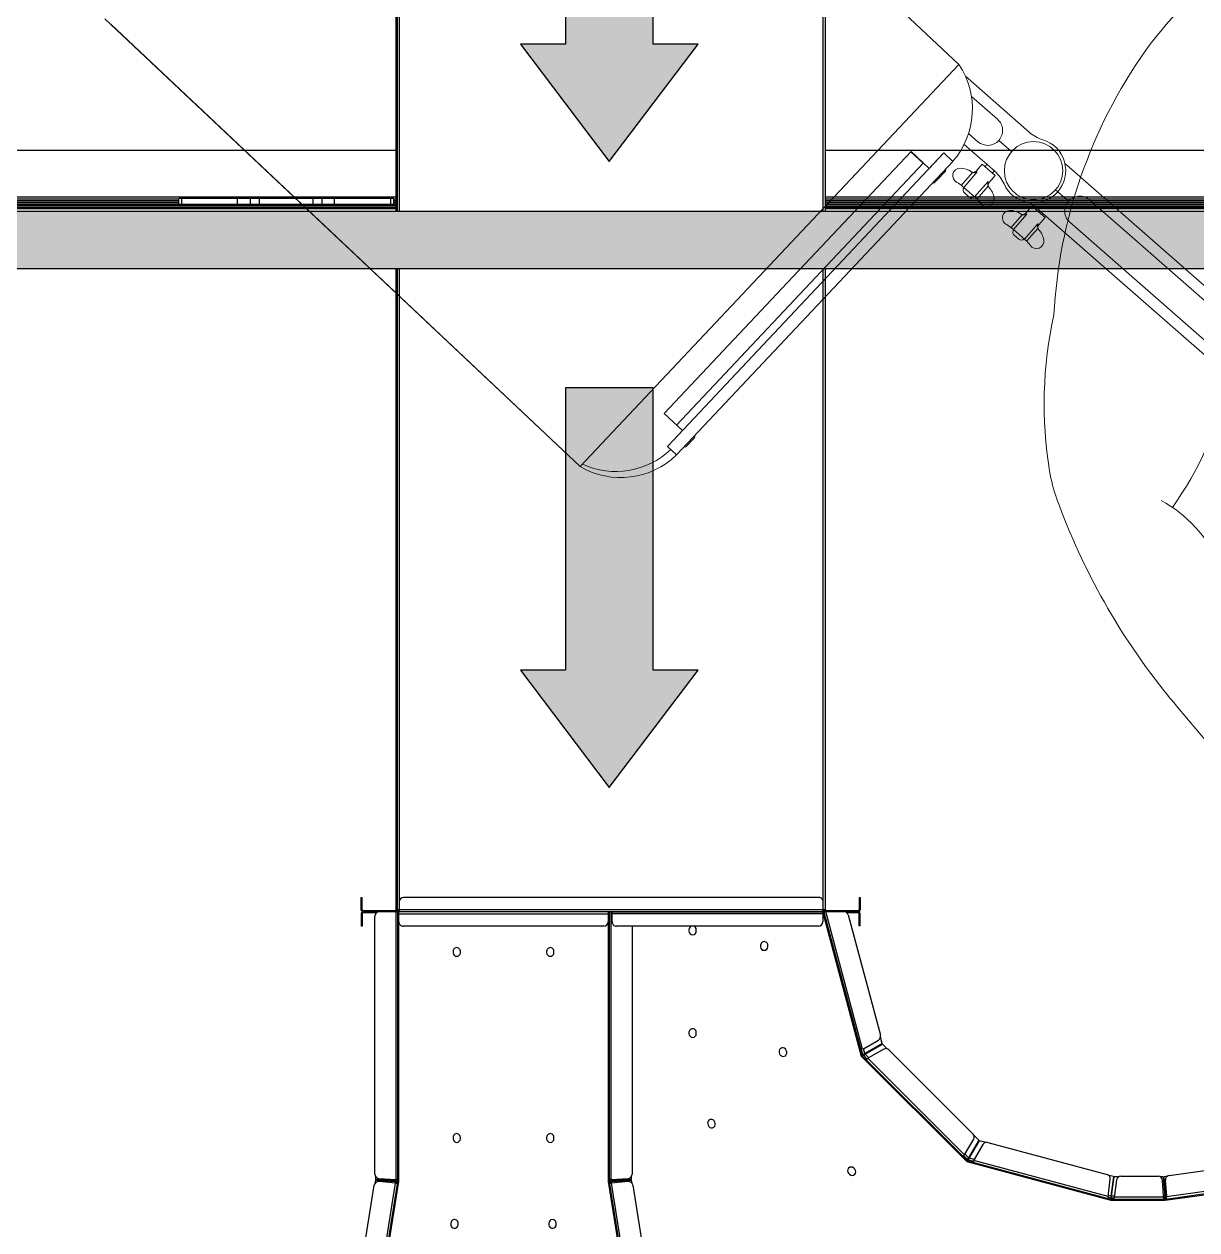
# Model space of a CAD drawing. Header units: millimetres. Extents: x 2822564 to 2991989, y -324396 to -253399.
# Drawn here: x 2933729 to 2934548, y -310442 to -309600 of the extents above; entities that cross this region are included whole.
import ezdxf

# ---------------------------------------------------------------- set-up
doc = ezdxf.new("R2010")
doc.units = ezdxf.units.MM
doc.linetypes.add('12017_XPLAN_GROUND$0$HIDDEN', pattern=[0.375, 0.25, -0.125])
for name, color, linetype, lineweight in [("'new furniture'", 252, 'Continuous', 9), ('ARCHMED-Fur-S', 8, 'Continuous', 9), ('coton tak bazo', 191, 'Continuous', 5), ('KATCHIN', 253, '12017_XPLAN_GROUND$0$HIDDEN', 5)]:
    doc.layers.add(name, color=color, linetype=linetype, lineweight=lineweight)
doc.layers.add('LAF Detail', color=7, linetype='Continuous')

# ---------------------------------------------------------------- blocks, each defined once
blk = doc.blocks.new('fff')
at = {"layer": 'coton tak bazo', "ltscale": 0.303333}
for p, q in [((-1.69065, 0.29895), (-1.3091, -0.06044)), ((-2.00289, -0.02318), (-1.62134, -0.38257)), ((-1.9982, -0.02758), (-1.61665, -0.38696))]:
    blk.add_line(p, q, dxfattribs=at)
at = {"layer": 'coton tak bazo', "ltscale": 0.092167}
blk.add_line((-1.30909, -0.06044), (-1.42502, 0.04876), dxfattribs=at)
at = {"layer": 'coton tak bazo', "ltscale": 0.303334}
blk.add_line((-1.61665, -0.38697), (-1.9982, -0.02758), dxfattribs=at)
at = {"layer": 'coton tak bazo', "ltscale": 0.259583}
blk.add_line((-1.61665, -0.38696), (-1.3091, -0.06044), dxfattribs=at)
blk.add_line((-1.61665, -0.38696), (-1.3091, -0.06044), dxfattribs=at)
at = {"layer": 'coton tak bazo', "ltscale": 0.039792}
blk.add_line((-1.25211, -0.11528), (-1.30382, -0.06995), dxfattribs=at)
at = {"layer": 'coton tak bazo', "ltscale": 0.016327}
blk.add_line((-1.29892, -0.08631), (-1.2777, -0.10491), dxfattribs=at)
at = {"layer": 'coton tak bazo', "ltscale": 0.00582}
blk.add_line((-1.29365, -0.1231), (-1.30121, -0.11647), dxfattribs=at)
at = {"layer": 'coton tak bazo', "ltscale": 0.019085}
blk.add_line((-1.28002, -0.14711), (-1.30482, -0.12537), dxfattribs=at)
at = {"layer": 'coton tak bazo', "ltscale": 0.007934}
for p, q in [((-1.26627, -0.13101), (-1.27658, -0.12198)), ((-1.27658, -0.12198), (-1.26627, -0.13101))]:
    blk.add_line(p, q, dxfattribs=at)
at = {"layer": 'coton tak bazo', "ltscale": 0.189583}
for p, q in [((-1.32121, -0.13211), (-1.54583, -0.37058)), ((-1.31388, -0.13903), (-1.53849, -0.3775))]:
    blk.add_line(p, q, dxfattribs=at)
at = {"layer": 'coton tak bazo', "ltscale": 0.084583}
for p in [(-1.34798, -0.13113), (-1.54841, -0.34392)]:
    blk.add_line(p, (-1.4482, -0.23753), dxfattribs=at)
at = {"layer": 'coton tak bazo', "ltscale": 0.00795}
blk.add_line((-1.33803, -0.1406), (-1.34803, -0.13119), dxfattribs=at)
at = {"layer": 'coton tak bazo', "ltscale": 0.011667}
for p, q in [((-1.33331, -0.14495), (-1.34798, -0.13113)), ((-1.33331, -0.14496), (-1.34798, -0.13113)), ((-1.53373, -0.35774), (-1.54841, -0.34391)), ((-1.53374, -0.35774), (-1.54841, -0.34392))]:
    blk.add_line(p, q, dxfattribs=at)
at = {"layer": 'coton tak bazo', "ltscale": 0.010208}
blk.add_line((-1.32121, -0.13211), (-1.33331, -0.14495), dxfattribs=at)
at = {"layer": 'coton tak bazo', "ltscale": 0.005834}
for p, q in [((-1.31388, -0.13903), (-1.32121, -0.13211)), ((-1.32121, -0.13211), (-1.31388, -0.13903))]:
    blk.add_line(p, q, dxfattribs=at)
at = {"layer": 'coton tak bazo', "ltscale": 0.169166}
blk.add_line((-1.53841, -0.35334), (-1.33798, -0.14055), dxfattribs=at)
at = {"layer": 'coton tak bazo', "ltscale": 4.27404e-05}
blk.add_line((-1.33798, -0.14055), (-1.33803, -0.1406), dxfattribs=at)
at = {"layer": 'coton tak bazo', "ltscale": 0.004429}
blk.add_line((-1.2901, -0.14122), (-1.29514, -0.14697), dxfattribs=at)
at = {"layer": 'coton tak bazo', "ltscale": 0.008167}
for p, q in [((-1.27949, -0.15052), (-1.2901, -0.14122)), ((-1.24974, -0.17548), (-1.23912, -0.18477))]:
    blk.add_line(p, q, dxfattribs=at)
at = {"layer": 'coton tak bazo', "ltscale": 0.001281}
for p, q in [((-1.28637, -0.14155), (-1.28783, -0.14321)), ((-1.2803, -0.14686), (-1.28176, -0.14853))]:
    blk.add_line(p, q, dxfattribs=at)
at = {"layer": 'coton tak bazo', "ltscale": 0.148429}
blk.add_line((-1.22176, -0.14187), (-1.02879, -0.31083), dxfattribs=at)
at = {"layer": 'coton tak bazo', "ltscale": 0.001534}
blk.add_line((-1.32698, -0.15441), (-1.3288, -0.15634), dxfattribs=at)
at = {"layer": 'coton tak bazo', "ltscale": 0.005833}
for p, q in [((-1.32005, -0.14705), (-1.32696, -0.15439)), ((-1.53849, -0.3775), (-1.54583, -0.37058)), ((-1.54583, -0.37058), (-1.53849, -0.3775)), ((-1.52394, -0.36351), (-1.53085, -0.37085))]:
    blk.add_line(p, q, dxfattribs=at)
at = {"layer": 'coton tak bazo', "ltscale": 0.008026}
for p, q in [((-1.30712, -0.15852), (-1.29798, -0.14809)), ((-1.29441, -0.16966), (-1.28526, -0.15923)), ((-1.26675, -0.19279), (-1.25762, -0.18235)), ((-1.25403, -0.20393), (-1.24489, -0.19349))]:
    blk.add_line(p, q, dxfattribs=at)
at = {"layer": 'coton tak bazo', "ltscale": 0.009625}
for p, q in [((-1.30519, -0.16016), (-1.29423, -0.14765)), ((-1.29629, -0.16796), (-1.28533, -0.15546)), ((-1.26482, -0.19443), (-1.25386, -0.18192)), ((-1.25591, -0.20223), (-1.24496, -0.18971))]:
    blk.add_line(p, q, dxfattribs=at)
at = {"layer": 'coton tak bazo'}
for p, q in [((-1.29798, -0.14809), (-1.29752, -0.1482)), ((-1.29752, -0.1482), (-1.29707, -0.14825)), ((-1.29707, -0.14825), (-1.29664, -0.14825)), ((-1.29664, -0.14825), (-1.29622, -0.14822)), ((-1.29622, -0.14822), (-1.29567, -0.14813)), ((-1.29567, -0.14813), (-1.29515, -0.148)), ((-1.29515, -0.148), (-1.29423, -0.14765)), ((-1.28561, -0.15695), (-1.28555, -0.15642)), ((-1.28555, -0.15642), (-1.28533, -0.15546)), ((-1.28563, -0.15751), (-1.28561, -0.15695)), ((-1.28561, -0.15792), (-1.28563, -0.15751)), ((-1.28554, -0.15835), (-1.28561, -0.15792)), ((-1.28543, -0.15879), (-1.28554, -0.15835)), ((-1.28526, -0.15923), (-1.28543, -0.15879)), ((-1.25762, -0.18235), (-1.25716, -0.18246)), ((-1.25716, -0.18246), (-1.2567, -0.18251)), ((-1.2567, -0.18251), (-1.25627, -0.18252)), ((-1.25627, -0.18252), (-1.25586, -0.18249)), ((-1.25586, -0.18249), (-1.25531, -0.1824)), ((-1.25531, -0.1824), (-1.25479, -0.18226)), ((-1.25479, -0.18226), (-1.25386, -0.18192)), ((-1.24526, -0.19177), (-1.24524, -0.19121)), ((-1.24523, -0.19218), (-1.24526, -0.19177)), ((-1.24524, -0.19121), (-1.24518, -0.19067)), ((-1.24517, -0.1926), (-1.24523, -0.19218)), ((-1.24518, -0.19067), (-1.24496, -0.18971)), ((-1.24506, -0.19305), (-1.24517, -0.1926)), ((-1.24489, -0.19349), (-1.24506, -0.19305))]:
    blk.add_line(p, q, dxfattribs=at)
at = {"layer": 'coton tak bazo', "ltscale": 0.004428}
for p, q in [((-1.27949, -0.15052), (-1.28453, -0.15628)), ((-1.24974, -0.17548), (-1.25478, -0.18124)), ((-1.23912, -0.18477), (-1.24416, -0.19053))]:
    blk.add_line(p, q, dxfattribs=at)
at = {"layer": 'coton tak bazo', "ltscale": 0.000657837}
blk.add_line((-1.30519, -0.16016), (-1.30605, -0.15941), dxfattribs=at)
at = {"layer": 'coton tak bazo', "ltscale": 0.00685}
for p, q in [((-1.29629, -0.16796), (-1.30519, -0.16016)), ((-1.26482, -0.19443), (-1.25591, -0.20223))]:
    blk.add_line(p, q, dxfattribs=at)
at = {"layer": 'coton tak bazo', "ltscale": 0.002917}
blk.add_line((-1.30463, -0.16468), (-1.30084, -0.168), dxfattribs=at)
at = {"layer": 'coton tak bazo', "ltscale": 0.0014}
blk.add_line((-1.23065, -0.16224), (-1.22883, -0.16384), dxfattribs=at)
blk.add_line((-1.23065, -0.16224), (-1.22883, -0.16384), dxfattribs=at)
at = {"layer": 'coton tak bazo', "ltscale": 0.006708}
for p, q in [((-1.22882, -0.16383), (-1.2201, -0.17146)), ((-1.2201, -0.17146), (-1.22882, -0.16383))]:
    blk.add_line(p, q, dxfattribs=at)
at = {"layer": 'coton tak bazo', "ltscale": 0.000658593}
blk.add_line((-1.29544, -0.16871), (-1.29629, -0.16796), dxfattribs=at)
at = {"layer": 'coton tak bazo', "ltscale": 0.14843}
blk.add_line((-1.05668, -0.34269), (-1.24965, -0.17372), dxfattribs=at)
at = {"layer": 'coton tak bazo', "ltscale": 0.114333}
for p, q in [((-1.05439, -0.30048), (-1.20303, -0.17033)), ((-1.21896, -0.18853), (-1.07032, -0.31868))]:
    blk.add_line(p, q, dxfattribs=at)
at = {"layer": 'coton tak bazo', "ltscale": 0.00079851}
for p, q in [((-1.24655, -0.17643), (-1.24746, -0.17747)), ((-1.24049, -0.18174), (-1.2414, -0.18278))]:
    blk.add_line(p, q, dxfattribs=at)
at = {"layer": 'coton tak bazo', "ltscale": 0.000658289}
blk.add_line((-1.26568, -0.19368), (-1.26482, -0.19443), dxfattribs=at)
at = {"layer": 'coton tak bazo', "ltscale": 0.002916}
blk.add_line((-1.26046, -0.20226), (-1.26425, -0.19894), dxfattribs=at)
at = {"layer": 'coton tak bazo', "ltscale": 0.000658264}
blk.add_line((-1.25591, -0.20223), (-1.25506, -0.20298), dxfattribs=at)
at = {"layer": 'coton tak bazo', "ltscale": 0.010209}
blk.add_line((-1.54583, -0.37058), (-1.53374, -0.35774), dxfattribs=at)
at = {"layer": 'coton tak bazo', "ltscale": 4.17548e-05}
blk.add_line((-1.62138, -0.38261), (-1.62133, -0.38256), dxfattribs=at)
at = {"layer": 'coton tak bazo', "ltscale": 7.25796e-06}
blk.add_line((-1.62134, -0.38257), (-1.62133, -0.38256), dxfattribs=at)
at = {"layer": 'coton tak bazo'}
blk.add_circle((-1.24846, -0.14663), 0.02369, dxfattribs=at)
for centre, radius, start, end in [((-1.36303, -0.0966), 0.06493, 319.20334, 33.83462), ((-1.28568, -0.114), 0.0121, 318.76024, 48.76127), ((-1.23218, -0.09254), 0.03024, 228.76079, 253.15647), ((-1.28568, -0.114), 0.0121, 228.76076, 318.76075), ((-1.24854, -0.14656), 0.02621, 318.76213, 73.15514), ((-1.32079, -0.14636), 0.00101, 316.71341, 46.71341), ((-1.30802, -0.15069), 0.00607, 89.96921, 242.99265), ((-1.30803, -0.1599), 0.01528, 53.61529, 89.96921), ((-1.1984, -0.11522), 0.03544, 226.0764, 228.75645), ((-1.32953, -0.15565), 0.00101, 226.71341, 316.71341), ((-1.3277, -0.1537), 0.00101, 226.71341, 316.71341), ((-1.32356, -0.17938), 0.02656, 48.76075, 61.2494), ((-1.29742, -0.14498), 0.00302, 234.57696, 318.76075), ((-1.29704, -0.14498), 0.00325, 233.64274, 253.1356), ((-1.30005, -0.15454), 0.00902, 49.79497, 57.05372), ((-1.2914, -0.16213), 0.00902, 40.46985, 47.72359), ((-1.28226, -0.15827), 0.00302, 138.76062, 222.94467), ((-1.29996, -0.16985), 0.03024, 24.365, 48.76075), ((-1.30264, -0.1624), 0.00302, 138.76076, 228.76076), ((-1.28231, -0.1579), 0.00325, 204.38457, 223.88034), ((-1.29566, -0.17074), 0.01528, 7.5523, 43.90616), ((-1.24854, -0.14656), 0.02621, 204.365, 318.76075), ((-1.29885, -0.16572), 0.00302, 228.76076, 318.76075), ((-1.31294, -0.18869), 0.02656, 36.27211, 48.76075), ((-1.28653, -0.16953), 0.00607, 214.52885, 7.5523), ((-1.27295, -0.20036), 0.03539, 48.82058, 51.50339), ((-1.211, -0.17943), 0.0121, 138.79385, 228.79593), ((-1.211, -0.17943), 0.0121, 48.79333, 138.79644), ((-1.26766, -0.18496), 0.00607, 90.00334, 243.02679), ((-1.26766, -0.19417), 0.01528, 53.64948, 90.00334), ((-1.25705, -0.17924), 0.00302, 234.61098, 318.79502), ((-1.25668, -0.17924), 0.00325, 233.6753, 253.17107), ((-1.25968, -0.18881), 0.00902, 49.83206, 57.0858), ((-1.28317, -0.21366), 0.02656, 48.79489, 61.28353), ((-1.26226, -0.19667), 0.00302, 138.79488, 228.79489), ((-1.25102, -0.19639), 0.00902, 40.50192, 47.76067), ((-1.24189, -0.19252), 0.00302, 138.79488, 222.97869), ((-1.24194, -0.19215), 0.00325, 204.42005, 223.91291), ((-1.25528, -0.205), 0.01528, 7.58643, 43.94036), ((-1.25847, -0.19999), 0.00302, 228.79489, 318.79489), ((-1.27255, -0.22296), 0.02656, 36.30625, 48.79489), ((-1.24615, -0.20379), 0.00607, 214.56299, 7.58643), ((-1.52467, -0.36282), 0.00101, 322.81512, 46.71341), ((-1.52467, -0.36282), 0.00101, 316.71341, 46.71341), ((-1.53158, -0.37016), 0.00101, 226.71341, 316.71341), ((-1.58378, -0.33096), 0.06493, 239.59201, 314.22328), ((-1.5879, -0.32602), 0.06493, 245.44888, 313.54548), ((-1.58851, -0.32661), 0.06493, 239.59167, 239.87893)]:
    blk.add_arc(centre, radius, start, end, dxfattribs=at)
blk = doc.blocks.new('N_1210DE-00037-200612191001')
at = {"layer": 'ARCHMED-Fur-S'}
for centre, radius, start, end in [((552.983, -349.481), 702.958, 144.71444, 145.421556), ((10.05, 25.536), 43.103, 146.26804, 165.45579), ((-29.752, 44.023), 8.376, 303.88537, 341.49979), ((-39.406, 24.402), 19.945, 352.27503, 41.28894), ((-21.993, 33.849), 10, 165.45579, 176.09594), ((-5.76, 32.741), 26.271, 176.09594, 197.83908), ((0.958, 29.385), 32.07, 188.41204, 220.503), ((-5.987, 23.849), 23.196, 221.2473, 263.4196)]:
    blk.add_arc(centre, radius, start, end, dxfattribs=at)
blk = doc.blocks.new('Surgery Zone')
at = {"layer": 'KATCHIN', "color": 85, "ltscale": 1.1, "true_color": 0x58ba48}
blk.add_circle((1610637.8, -562746.67, 0), 2200, dxfattribs=at)
at = {"layer": "'new furniture'", "extrusion": (1.57871e-14, -3.63266e-19, -1), "xscale": 10.99999999998999, "yscale": 10.99999999998999, "zscale": -10.99999999984072, "rotation": 354.6292389127441}
blk.add_blockref('N_1210DE-00037-200612191001', (-1610777.09, -564262.15, 0), dxfattribs=at)
at = {"layer": 'coton tak bazo', "xscale": 860.0000000000005, "yscale": 860.0000000000005, "zscale": 860.0000000000005, "rotation": 180}
blk.add_blockref('fff', (1610029.19, -564186.88, 0), dxfattribs=at)
blk = doc.blocks.new('LAF')
at = {"ltscale": 10}
h = blk.add_hatch(color=150, dxfattribs=at)
h.dxf.hatch_style = 1
h.paths.add_polyline_path([(-273.79, 804.93), (-273.79, 866.18), (-470.79, 866.18), (-470.79, 897.68), (-552.75, 835.56), (-470.79, 773.44), (-470.79, 804.93)])
h.paths.add_polyline_path([(76.21, 804.93), (76.21, 866.18), (-120.79, 866.18), (-120.79, 897.68), (-202.75, 835.56), (-120.79, 773.44), (-120.79, 804.93)])
h.paths.add_polyline_path([(563, -606.23), (501.75, -606.23), (501.75, -803.23), (470.25, -803.23), (532.38, -885.19), (594.5, -803.23), (563, -803.23)])
h.paths.add_polyline_path([(563, -256.23), (501.75, -256.23), (501.75, -453.23), (470.25, -453.23), (532.38, -535.19), (594.5, -453.23), (563, -453.23)])
h.paths.add_polyline_path([(1174.11, 730.81), (1174.11, 792.06), (977.11, 792.06), (977.11, 823.56), (895.15, 761.44), (977.11, 699.31), (977.11, 730.81)])
h.paths.add_polyline_path([(1611.22, 730.81), (1611.22, 792.06), (1414.22, 792.06), (1414.22, 823.56), (1332.26, 761.44), (1414.22, 699.31), (1414.22, 730.81)])
at = {"layer": 'LAF Detail'}
h = blk.add_hatch(color=1, dxfattribs=at)
h.dxf.hatch_style = 1
h.paths.add_polyline_path([(1750, 1297.5), (-1750, 1297.5), (-1750, 1257.5), (1750, 1257.5)])
h.paths.add_polyline_path([(-1257.5, 1750), (-1297.5, 1750), (-1297.5, 1297.5), (-1257.5, 1297.5)])
h.paths.add_polyline_path([(1297.5, 1750), (1257.5, 1750), (1257.5, 1297.5), (1297.5, 1297.5)])
h.paths.add_polyline_path([(1297.5, -1297.5), (1257.5, -1297.5), (1257.5, -1750), (1297.5, -1750)])
h.paths.add_polyline_path([(1750, -1257.5), (-1750, -1257.5), (-1750, -1297.5), (1750, -1297.5)])
h.paths.add_polyline_path([(-1257.5, -1297.5), (-1297.5, -1297.5), (-1297.5, -1750), (-1257.5, -1750)])
h.paths.add_polyline_path([(2764.71, 1882.33), (2614.71, 1882.33), (2614.71, 1842.33), (2068.71, 1842.33), (2068.71, 1882.33), (1918.71, 1882.33), (1918.71, 567.33), (2068.71, 567.33), (2068.71, 604.83), (2182.96, 604.83), (2182.96, 609.83), (2062.96, 609.83), (2062.96, 637.33), (2182.96, 637.33), (2182.96, 607.33), (2614.71, 607.33), (2614.71, 567.33), (2764.71, 567.33)])
h.paths.add_polyline_path([(1958.71, 1802.33), (2724.71, 1802.33), (2724.71, 913.33), (2182.96, 913.33), (2182.96, 883.33), (2062.96, 883.33), (2062.96, 913.33), (1958.71, 913.33)], flags=16)
h.paths.add_polyline_path([(1958.91, 1526.82, 1), (1964.01, 1526.82, 1)], flags=0)
h.paths.add_polyline_path([(1958.91, 1314.57, 1), (1964.01, 1314.57, 1)], flags=0)
h.paths.add_polyline_path([(2150.96, 1529.42), (2151.96, 1529.42, -1), (2151.96, 1524.22), (2150.96, 1524.22, -1)], flags=0)
h.paths.add_polyline_path([(2148.91, 1526.82, -1), (2154.01, 1526.82, -1)], flags=0)
h.paths.add_polyline_path([(2150.96, 1317.17), (2151.96, 1317.17, -1), (2151.96, 1311.97), (2150.96, 1311.97, -1)], flags=0)
h.paths.add_polyline_path([(2154.01, 1314.57, -1), (2148.91, 1314.57, -1)], flags=0)
h.paths.add_polyline_path([(1999.98, 1717.61), (2001.48, 1718.93, -1), (2004.92, 1715.03), (2003.42, 1713.71, -1)], flags=0)
h.paths.add_polyline_path([(2257.9, 1477.7), (2257.9, 1478.7, -1), (2263.1, 1478.7), (2263.1, 1477.7, -1)], flags=0)
h.paths.add_polyline_path([(2257.9, 1363.7, -1), (2263.1, 1363.7), (2263.1, 1362.7, -1), (2257.9, 1362.7)], flags=0)
h.paths.add_polyline_path([(2562.37, 1106.33), (2724.71, 1249.45), (2724.71, 1249.67), (2562.11, 1106.33)], flags=0)
h.paths.add_polyline_path([(2556.83, 1105.18), (2557.03, 1105.18), (2557.18, 1105.31, 0.093249)], flags=0)
h.paths.add_polyline_path([(2308.71, 1100.33), (2551.52, 1100.33), (2555.34, 1103.7), (2555.34, 1104.33, -0.414214), (2557.34, 1106.33), (2557.34, 1105.18, 0.12943), (2555.34, 1104.33), (2555.34, 1100.36), (2552.46, 1097.83), (2544.7, 1097.83), (2544.7, 1096.58), (2326.67, 1096.58), (2307.71, 1096.58, 0.414214), (2306.46, 1095.33), (2306.46, 1036.7, 0.080761), (2306.53, 1036.3), (2306.52, 1036.3), (2330.51, 914.08), (2357.47, 914.08), (2544.09, 914.08), (2544.09, 913.83), (2544.09, 913.33), (2543.74, 913.33), (2419.62, 913.83), (2365.97, 913.83), (2357.56, 914.08), (2357.56, 913.33), (2357.47, 913.33), (2357.47, 914.08), (2327.52, 914.08), (2303.53, 1036.3), (1958.71, 1036.3), (1958.71, 1036.89), (2302.96, 1036.89), (2302.96, 1096.58), (2326.46, 1096.58), (2326.46, 1097.83), (2308.71, 1097.83)], flags=0)
h.paths.add_polyline_path([(2305.21, 1036.7, 0.09518), (2305.39, 1035.77, 0.113938), (2303.61, 1035.86), (2305.21, 1036.1)], flags=0)
h.paths.add_polyline_path([(2257.9, 1592.7), (2257.9, 1593.7, -1), (2263.1, 1593.7), (2263.1, 1592.7, -1)], flags=0)
h.paths.add_polyline_path([(2058.09, 1768.83), (2059.59, 1770.16, -1), (2063.03, 1766.26), (2061.53, 1764.93, -1)], flags=0)
h.paths.add_polyline_path([(2263.1, 1248.7), (2263.1, 1247.7, -1), (2257.9, 1247.7), (2257.9, 1248.7, -1)], flags=0)
h.paths.add_polyline_path([(2444.03, 1411.71, 0.956183), (2444.03, 1429.69, -0.066402)], flags=0)
h.paths.add_polyline_path([(2426.83, 1429.7), (2427.63, 1429.7, 0.022091), (2426.83, 1429.66, 11.266721), (2426.83, 1411.7), (2427.63, 1411.7, -0.022091), (2426.83, 1411.73, -11.266721)], flags=0)
h.paths.add_polyline_path([(2426.63, 1420.7, -1), (2326.63, 1420.7, -1)], flags=0)
h.paths.add_polyline_path([(2339.47, 1461.36, -1), (2332.47, 1461.36, -1)], flags=0)
h.paths.add_polyline_path([(2338.47, 1461.36, -1), (2333.47, 1461.36, -1)], flags=0)
h.paths.add_polyline_path([(2339.47, 1380.04, -1), (2332.47, 1380.04, -1)], flags=0)
h.paths.add_polyline_path([(2338.47, 1380.04, -1), (2333.47, 1380.04, -1)], flags=0)
h.paths.add_polyline_path([(2340.96, 1529.42), (2341.96, 1529.42, -1), (2341.96, 1524.22), (2340.96, 1524.22, -1)], flags=0)
h.paths.add_polyline_path([(2344.01, 1526.82, -1), (2338.91, 1526.82, -1)], flags=0)
h.paths.add_polyline_path([(2257.9, 1692.7), (2257.9, 1693.7, -1), (2263.1, 1693.7), (2263.1, 1692.7, -1)], flags=0)
h.paths.add_polyline_path([(2340.96, 1317.17), (2341.96, 1317.17, -1), (2341.96, 1311.97), (2340.96, 1311.97, -1)], flags=0)
h.paths.add_polyline_path([(2344.01, 1314.57, -1), (2338.91, 1314.57, -1)], flags=0)
h.paths.add_polyline_path([(1948.71, 1862.33, -1), (1962.71, 1862.33, -1)], flags=16)
h.paths.add_polyline_path([(2263.1, 1133.7), (2263.1, 1132.7, -1), (2257.9, 1132.7), (2257.9, 1133.7, -1)], flags=0)
h.paths.add_polyline_path([(2420.79, 1461.36, -1), (2413.79, 1461.36, -1)], flags=0)
h.paths.add_polyline_path([(2419.79, 1461.36, -1), (2414.79, 1461.36, -1)], flags=0)
h.paths.add_polyline_path([(2420.79, 1380.04, -1), (2413.79, 1380.04, -1)], flags=0)
h.paths.add_polyline_path([(2419.79, 1380.04, -1), (2414.79, 1380.04, -1)], flags=0)
h.paths.add_polyline_path([(2257.9, 1792.7), (2257.9, 1793.7, -1), (2263.1, 1793.7), (2263.1, 1792.7, -1)], flags=0)
h.paths.add_polyline_path([(2551.52, 1100.33, 0.016832), (2552.03, 1099.11), (2552.06, 1099.08), (2551.94, 1099.08), (2551.94, 1099.03), (2551.95, 1099.04, -0.00829)], flags=0)
h.paths.add_polyline_path([(2327.37, 1109.93), (2329.37, 1109.93, -1), (2329.37, 1104.73), (2327.37, 1104.73, -1)], flags=0)
h.paths.add_polyline_path([(2490.15, 1477.7), (2490.15, 1478.7, -1), (2495.35, 1478.7), (2495.35, 1477.7, -1)], flags=0)
h.paths.add_polyline_path([(2490.15, 1363.7, -1), (2495.35, 1363.7), (2495.35, 1362.7, -1), (2490.15, 1362.7)], flags=0)
h.paths.add_polyline_path([(2394.04, 1109.93), (2396.04, 1109.93, -1), (2396.04, 1104.73), (2394.04, 1104.73, -1)], flags=0)
h.paths.add_polyline_path([(1958.71, 873.33), (2310.71, 873.33), (2310.71, 647.33), (1958.71, 647.33)], flags=16)
h.paths.add_polyline_path([(2490.15, 1592.7), (2490.15, 1593.7, -1), (2495.35, 1593.7), (2495.35, 1592.7, -1)], flags=0)
h.paths.add_polyline_path([(2490.15, 1248.7, -1), (2495.35, 1248.7), (2495.35, 1247.7, -1), (2490.15, 1247.7)], flags=0)
h.paths.add_polyline_path([(2530.96, 1529.42), (2531.96, 1529.42, -1), (2531.96, 1524.22), (2530.96, 1524.22, -1)], flags=0)
h.paths.add_polyline_path([(2534.01, 1526.82, -1), (2528.91, 1526.82, -1)], flags=0)
h.paths.add_polyline_path([(2530.96, 1317.17), (2531.96, 1317.17, -1), (2531.96, 1311.97), (2530.96, 1311.97, -1)], flags=0)
h.paths.add_polyline_path([(2534.01, 1314.57, -1), (2528.91, 1314.57, -1)], flags=0)
h.paths.add_polyline_path([(2490.15, 1692.7), (2490.15, 1693.7, -1), (2495.35, 1693.7), (2495.35, 1692.7, -1)], flags=0)
h.paths.add_polyline_path([(2460.71, 1109.93), (2462.71, 1109.93, -1), (2462.71, 1104.73), (2460.71, 1104.73, -1)], flags=0)
h.paths.add_polyline_path([(2495.35, 1133.7), (2495.35, 1132.7, -1), (2490.15, 1132.7), (2490.15, 1133.7, -1)], flags=0)
h.paths.add_polyline_path([(2490.15, 1792.7), (2490.15, 1793.7, -1), (2495.35, 1793.7), (2495.35, 1792.7, -1)], flags=0)
h.paths.add_polyline_path([(2527.37, 1109.93), (2529.37, 1109.93, -1), (2529.37, 1104.73), (2527.37, 1104.73, -1)], flags=0)
h.paths.add_polyline_path([(2322.71, 860.33), (2350.71, 860.33), (2350.71, 873.33), (2724.71, 873.33), (2724.71, 647.33), (2350.71, 647.33), (2350.71, 660.33), (2322.71, 660.33, -0.414214), (2320.71, 662.33), (2320.71, 858.33, -0.414214)], flags=16)
h.paths.add_polyline_path([(2561.78, 1122.17), (2563.28, 1123.49, -1), (2566.72, 1119.59), (2565.22, 1118.27, -1)], flags=0)
h.paths.add_polyline_path([(2353.84, 820.33), (2353.84, 860.33), (2353.71, 820.33)], flags=0)
h.paths.add_polyline_path([(2578.89, 1095.33, -1), (2573.79, 1095.33, -1)], flags=0)
h.paths.add_polyline_path([(2619.89, 1173.4), (2621.39, 1174.72, -1), (2624.83, 1170.82), (2623.33, 1169.5, -1)], flags=0)
h.paths.add_polyline_path([(2392.27, 858.81), (2392.27, 662.33), (2392.24, 661.94), (2392, 660.73), (2391.45, 660.48), (2391.68, 660.66), (2391.88, 660.91), (2392.04, 661.21), (2392.17, 661.56), (2392.24, 661.94), (2392.27, 662.33), (2392.27, 858.33), (2392.24, 858.72), (2392, 859.92), (2391.85, 859.99)], flags=0)
h.paths.add_polyline_path([(2383.41, 818.33), (2383.24, 818.33), (2383.24, 702.33), (2383.21, 701.94), (2382.97, 700.73), (2382.09, 700.33), (2381.91, 700.33), (2382.17, 700.36), (2382.42, 700.48), (2382.65, 700.66), (2382.85, 700.91), (2383.01, 701.21), (2383.14, 701.56), (2383.21, 701.94), (2383.24, 702.33), (2383.24, 818.33), (2383.21, 818.72), (2382.97, 819.92), (2382.82, 819.99)], flags=0)
h.paths.add_polyline_path([(2623.33, 1770.16), (2624.83, 1768.83, -1), (2621.39, 1764.93), (2619.89, 1766.26, -1)], flags=0)
h.paths.add_polyline_path([(2678, 1224.62), (2679.51, 1225.95, -1), (2682.94, 1222.04), (2681.44, 1220.72, -1)], flags=0)
h.paths.add_polyline_path([(2720.96, 1529.42), (2721.96, 1529.42, -1), (2721.96, 1524.22), (2720.96, 1524.22, -1)], flags=0)
h.paths.add_polyline_path([(2724.01, 1526.82, -1), (2718.91, 1526.82, -1)], flags=0)
h.paths.add_polyline_path([(2720.96, 1317.17), (2721.96, 1317.17, -1), (2721.96, 1311.97), (2720.96, 1311.97, -1)], flags=0)
h.paths.add_polyline_path([(2724.01, 1314.57, -1), (2718.91, 1314.57, -1)], flags=0)
h.paths.add_polyline_path([(2681.44, 1718.93), (2682.94, 1717.61, -1), (2679.51, 1713.71), (2678, 1715.03, -1)], flags=0)
h.paths.add_polyline_path([(2665.39, 1096.04), (2667.26, 1092.84, 0.483498), (2670.39, 1095.33, 0.867202)], flags=0)
h.paths.add_polyline_path([(1962.71, 587.33, -1), (1948.71, 587.33, -1)], flags=16)
h.paths.add_polyline_path([(2537.32, 819.35), (2537.32, 818.35, -1), (2532.12, 818.35), (2532.12, 819.35, -1)], flags=0)
h.paths.add_polyline_path([(2537.27, 818.85, -1), (2532.17, 818.85, -1)], flags=0)
h.paths.add_polyline_path([(2720.71, 1862.33, -1), (2734.71, 1862.33, -1)], flags=16)
h.paths.add_polyline_path([(2537.32, 761.08), (2537.32, 760.08, -1), (2532.12, 760.08), (2532.12, 761.08, -1)], flags=0)
h.paths.add_polyline_path([(2537.27, 760.58, -1), (2532.17, 760.58, -1)], flags=0)
h.paths.add_polyline_path([(2537.32, 702.8), (2537.32, 701.8, -1), (2532.12, 701.8), (2532.12, 702.8, -1)], flags=0)
h.paths.add_polyline_path([(2537.27, 702.3, -1), (2532.17, 702.3, -1)], flags=0)
h.paths.add_polyline_path([(2734.71, 587.33, -1), (2720.71, 587.33, -1)], flags=16)
h.paths.add_polyline_path([(1297.5, 1257.5), (1257.5, 1257.5), (1257.5, -1257.5), (1297.5, -1257.5)])
h.paths.add_polyline_path([(-1257.5, 1257.5), (-1297.5, 1257.5), (-1297.5, -1257.5), (-1257.5, -1257.5)])
at = {"ltscale": 10}
for points in [[(1174.11, 730.81), (1174.11, 792.06), (977.11, 792.06), (977.11, 823.56), (895.15, 761.44), (977.11, 699.31), (977.11, 730.81)], [(1611.22, 730.81), (1611.22, 792.06), (1414.22, 792.06), (1414.22, 823.56), (1332.26, 761.44), (1414.22, 699.31), (1414.22, 730.81)]]:
    blk.add_lwpolyline(points, close=True, dxfattribs=at)
at = {"layer": 'LAF Detail', "color": 3, "linetype": 'Continuous', "lineweight": 25}
for p, q in [((1257.5, 1257.5), (1257.5, -1257.5)), ((1297.5, -1257.5), (1297.5, 1257.5)), ((1299.38, 1257.5), (1299.38, 910.58)), ((1300.38, 1257.5), (1300.38, 910.58)), ((1301.38, 910.58), (1301.38, 1257.5)), ((1302.38, 910.58), (1302.38, 1257.5)), ((1303.38, 1062.25), (1303.38, 1257.5)), ((1303.95, 1257.5), (1303.95, 1062.25)), ((1305.15, 1257.5), (1305.15, 1062.25)), ((1306.35, 1257.5), (1306.35, 1062.25)), ((1307.55, 1257.5), (1307.55, 910.58)), ((1340.15, 1257.5), (1340.15, 910.58)), ((1302.38, 1062.25), (1306.38, 1062.25)), ((1306.38, 912.25), (1306.38, 1062.25)), ((1306.38, 1060.44), (1302.38, 1060.44)), ((1302.38, 1021.13), (1306.38, 1021.13)), ((1302.38, 1012.22), (1306.38, 1012.22)), ((1306.38, 1006.18), (1302.38, 1006.18)), ((148.53, 1000.02), (617.2, 925.79)), ((143.28, 986.07), (618.68, 910.77)), ((152.11, 983.25), (619.5, 909.22)), ((152.78, 982.44), (619.75, 908.48)), ((1302.38, 968.32), (1306.38, 968.32)), ((1306.38, 962.28), (1302.38, 962.28)), ((1302.38, 953.37), (1306.38, 953.37)), ((806.77, 934.88), (798.17, 934.88)), ((798.17, 934.18), (798.17, 934.88)), ((806.77, 934.18), (798.17, 934.18)), ((801.17, 934.88), (801.17, 934.18)), ((806.77, 934.18), (806.77, 934.88)), ((808.87, 933.48), (807.47, 933.48)), ((807.47, 924.88), (807.47, 933.48)), ((808.17, 610.93), (808.17, 933.48)), ((808.87, 908.28), (808.87, 933.48)), ((809.57, 934.18), (809.57, 934.88)), ((809.57, 934.88), (818.17, 934.88)), ((809.57, 934.18), (818.17, 934.18)), ((815.17, 934.18), (815.17, 934.88)), ((818.17, 934.88), (818.17, 934.18)), ((620.79, 924.92), (618.45, 925.29)), ((618.7, 910.87), (619.72, 922.56)), ((620.79, 924.92), (619.72, 911.32)), ((620.22, 911.28), (621.29, 924.88)), ((621.98, 922.39), (621.16, 910.68)), ((623.66, 924.88), (621.29, 924.88)), ((624.97, 925.18), (805.17, 925.18)), ((808.17, 924.88), (806.48, 924.88)), ((618.7, 910.87), (618.47, 909.39)), ((619.75, 909.89), (618.58, 910.08)), ((619.72, 911.32), (618.75, 911.47)), ((619.61, 909.92), (619.5, 909.22)), ((619.86, 910.58), (619.75, 909.89)), ((619.86, 910.58), (619.85, 910.6)), ((619.97, 910.58), (619.97, 909.88)), ((621.16, 909.88), (619.97, 909.88)), ((620.11, 909.18), (620.11, 909.88)), ((621.2, 911.28), (620.22, 911.28)), ((621.16, 909.18), (621.16, 910.68)), ((808.17, 910.58), (621.16, 910.58)), ((809.57, 610.58), (809.57, 910.58)), ((1257.5, 910.58), (809.57, 910.58)), ((1257.5, 909.88), (809.57, 909.88)), ((1650.56, 910.58), (1297.5, 910.58)), ((1650.56, 909.88), (1297.5, 909.88)), ((1302.38, 914.06), (1306.38, 914.06)), ((1306.38, 912.25), (1302.38, 912.25)), ((1303.38, 910.58), (1303.38, 912.25)), ((1303.95, 912.25), (1303.95, 910.58)), ((1305.15, 912.25), (1305.15, 910.58)), ((1306.35, 912.25), (1306.35, 910.58)), ((619.75, 908.48), (808.17, 908.48)), ((620.11, 909.18), (808.17, 909.18)), ((798.17, 765.28), (798.17, 905.48)), ((806.77, 909.18), (806.77, 761.63)), ((808.87, 908.28), (808.17, 908.28)), ((1257.5, 908.18), (808.17, 908.18)), ((1257.5, 909.58), (808.87, 909.58)), ((808.87, 908.88), (809.57, 908.88)), ((818.17, 614.98), (818.17, 905.18)), ((1650.54, 909.58), (1297.5, 909.58)), ((1650.69, 908.18), (1297.5, 908.18)), ((590.83, 872.18), (589.83, 872.23)), ((650.71, 870.63), (649.71, 870.63)), ((780.67, 870.63), (779.67, 870.63)), ((589.57, 867.14), (590.57, 867.09)), ((649.71, 865.53), (650.71, 865.53)), ((779.67, 865.53), (780.67, 865.53)), ((590.57, 803.67), (589.57, 803.61)), ((650.71, 805.23), (649.71, 805.23)), ((780.67, 805.23), (779.67, 805.23)), ((589.83, 798.52), (590.83, 798.57)), ((649.71, 800.13), (650.71, 800.13)), ((779.67, 800.13), (780.67, 800.13)), ((143.28, 684.68), (618.68, 759.98)), ((619.5, 761.53), (152.11, 687.5)), ((619.75, 762.28), (152.78, 688.32)), ((618.47, 761.36), (618.7, 759.88)), ((618.58, 760.67), (619.75, 760.86)), ((619.72, 748.19), (618.7, 759.88)), ((618.75, 759.28), (619.72, 759.44)), ((619.5, 761.53), (619.61, 760.84)), ((619.63, 760.87), (619.61, 760.84)), ((619.72, 759.44), (620.79, 745.84)), ((808.17, 762.28), (619.75, 762.28)), ((619.86, 760.17), (619.75, 760.86)), ((619.97, 760.88), (621.16, 760.88)), ((619.97, 760.18), (619.97, 760.88)), ((620.11, 760.88), (620.08, 760.91)), ((808.17, 761.58), (620.11, 761.58)), ((620.11, 760.88), (620.11, 761.58)), ((621.29, 745.88), (620.22, 759.48)), ((620.22, 759.48), (621.2, 759.48)), ((621.16, 760.08), (621.16, 761.58)), ((621.16, 760.18), (808.17, 760.18)), ((621.16, 760.08), (621.98, 748.37)), ((657.9, 761.58), (657.89, 761.58)), ((808.17, 761.63), (658.26, 761.63)), ((801.17, 759.53), (808.17, 759.53)), ((806.77, 612.28), (806.77, 759.53)), ((808.17, 759.53), (808.17, 612.28)), ((620.84, 751.65), (620.35, 751.52)), ((620.4, 750.81), (620.89, 750.94)), ((620.46, 750.1), (620.95, 750.23)), ((798.17, 615.28), (798.17, 756.53)), ((617.2, 744.96), (148.53, 670.73)), ((618.45, 745.47), (620.79, 745.84)), ((620.51, 749.39), (621, 749.52)), ((621.29, 745.88), (623.66, 745.88)), ((798.17, 745.58), (624.97, 745.58)), ((724.04, 705.78), (723.04, 705.78)), ((723.04, 700.68), (724.04, 700.68)), ((795.67, 705.78), (794.67, 705.78)), ((794.67, 700.68), (795.67, 700.68)), ((660.05, 692.7), (659.08, 692.44)), ((660.4, 687.52), (661.37, 687.78)), ((784.86, 655.78), (783.86, 655.78)), ((783.86, 650.68), (784.86, 650.68)), ((710.05, 642.7), (709.08, 642.44)), ((710.4, 637.52), (711.37, 637.78)), ((807.81, 612.28), (707.45, 585.39)), ((807.99, 611.6), (708.24, 584.88)), ((712.37, 584.53), (808.35, 610.25)), ((808.17, 612.28), (801.17, 612.28)), ((807.81, 612.28), (808.35, 610.25)), ((808.17, 611.98), (1257.5, 611.98)), ((809.57, 611.58), (808.17, 611.58)), ((808.35, 610.25), (808.35, 587.68)), ((808.87, 609.88), (808.35, 609.88)), ((808.87, 611.09), (808.87, 611.58)), ((808.87, 587.68), (808.87, 609.88)), ((1257.5, 610.58), (809.57, 610.58)), ((1297.5, 611.98), (1650.21, 611.98)), ((1650.56, 610.58), (1297.5, 610.58)), ((1299.38, 610.58), (1299.38, -302.62)), ((1300.38, 610.58), (1300.38, -302.62)), ((1301.38, 610.58), (1301.38, -302.62)), ((1302.38, -303.62), (1302.38, 610.58)), ((1303.38, 62.25), (1303.38, 610.58)), ((1303.95, 610.58), (1303.95, 62.25)), ((1305.15, 610.58), (1305.15, 62.25)), ((1306.35, 610.58), (1306.35, 62.25)), ((1307.55, 610.58), (1307.55, -1257.5)), ((1340.15, 610.58), (1340.15, -1257.5)), ((625.56, 594.24), (624.86, 593.53)), ((628.46, 589.93), (629.17, 590.64)), ((806.13, 594.54), (721.99, 572)), ((807.31, 595.17), (808.35, 595.45)), ((807.65, 595.26), (807.65, 587.68)), ((707.45, 585.39), (633.71, 511.65)), ((707.49, 584.44), (634.65, 511.61)), ((704.74, 581.69), (706.15, 580.27)), ((705.23, 581.19), (707.99, 583.95)), ((706.2, 580.18), (708.71, 582.69)), ((707.49, 584.44), (707.99, 583.95)), ((708.4, 583.37), (707.91, 583.87)), ((708.42, 584.2), (708.24, 584.88)), ((708.53, 584.23), (708.42, 584.2)), ((708.53, 584.23), (712.19, 585.21)), ((708.72, 583.55), (708.53, 584.23)), ((708.71, 582.69), (715.75, 570.5)), ((709.15, 582.94), (712.58, 583.86)), ((716.19, 570.75), (709.15, 582.94)), ((712.52, 583.95), (712.01, 585.88)), ((712.52, 583.95), (718.62, 573.39)), ((798.35, 586.28), (798.35, 586.98)), ((798.35, 586.98), (806.95, 586.98)), ((798.35, 586.28), (806.95, 586.28)), ((801.35, 586.98), (801.35, 586.28)), ((806.95, 586.98), (806.95, 586.28)), ((807.65, 587.68), (808.87, 587.68)), ((809.57, 586.98), (809.57, 586.28)), ((818.17, 586.98), (809.57, 586.98)), ((818.17, 586.28), (809.57, 586.28)), ((815.17, 586.28), (815.17, 586.98)), ((818.17, 586.98), (818.17, 586.28)), ((638.4, 513.37), (705.73, 580.7)), ((712.25, 569.71), (706.15, 580.27)), ((711.77, 566.09), (653.01, 507.33)), ((712.48, 567.23), (715.75, 570.5)), ((716.19, 570.75), (720.65, 571.95)), ((635.15, 511.11), (637.91, 513.87)), ((638.83, 512.95), (637.41, 514.36)), ((633.71, 511.65), (606.77, 411.11)), ((634.22, 510.86), (607.56, 411.35)), ((609.42, 412.88), (634.57, 506.73)), ((633.21, 507.09), (635.15, 506.57)), ((633.89, 506.91), (634.9, 510.68)), ((634.22, 510.86), (634.9, 510.68)), ((635.15, 511.11), (634.65, 511.61)), ((635.55, 510.38), (634.87, 510.57)), ((645.7, 500.48), (635.15, 506.57)), ((635.73, 510.7), (635.23, 511.19)), ((635.24, 506.52), (636.15, 509.95)), ((636.15, 509.95), (648.35, 502.91)), ((636.4, 510.39), (638.92, 512.9)), ((648.6, 503.35), (636.4, 510.39)), ((638.83, 512.95), (649.38, 506.85)), ((648.6, 503.35), (651.87, 506.62)), ((647.1, 497.1), (624.73, 413.6)), ((647.15, 498.45), (648.35, 502.91)), ((609.02, 412.93), (608.05, 413.19)), ((608.22, 411.11), (608.73, 413.01)), ((609.02, 412.93), (621.46, 411.4)), ((609.64, 410.99), (610.12, 412.79)), ((606.77, 411.11), (606.77, 372.98)), ((607.47, 410.68), (607.47, 373.33)), ((607.47, 410.68), (608.17, 410.68)), ((607.47, 408.77), (608.47, 408.77)), ((608.24, 411.17), (607.56, 411.35)), ((608.87, 410.74), (608.17, 410.74)), ((608.17, 408.77), (608.17, 410.74)), ((608.9, 410.92), (608.22, 411.11)), ((620.89, 407.03), (608.47, 408.77)), ((608.87, 374.17), (608.87, 408.72)), ((609.57, 410.49), (623.17, 408.7)), ((609.57, 408.62), (609.57, 410.49)), ((623.24, 409.2), (609.64, 410.99)), ((623.17, 405.37), (623.17, 408.7)), ((623.24, 409.2), (624.1, 412.42)), ((623.47, 404.06), (623.47, 377.95)), ((606.77, 372.98), (680.42, -151.08)), ((609.47, 374.17), (607.47, 374.17)), ((608.17, 373.33), (607.47, 373.33)), ((607.51, 372.73), (608.21, 372.83)), ((607.51, 372.73), (681.25, -151.9)), ((607.63, 371.9), (609.61, 372.18)), ((608.17, 373.18), (608.17, 374.17)), ((608.87, 373.18), (608.17, 373.18)), ((608.88, 373.08), (608.19, 372.98)), ((608.32, 372), (608.19, 372.98)), ((608.94, 373.03), (608.88, 373.08)), ((683.86, -160.48), (609.02, 372.1)), ((609.47, 374.17), (620.68, 374.95)), ((623.17, 374.38), (609.57, 373.43)), ((609.57, 373.43), (609.57, 374.18)), ((609.61, 372.93), (623.21, 373.88)), ((620.82, 372.97), (609.61, 372.18)), ((609.71, 372.19), (609.61, 372.93)), ((623.17, 374.38), (623.17, 376.64)), ((623.52, 371.64), (623.21, 373.88)), ((624, 370.39), (697.91, -155.47))]:
    blk.add_line(p, q, dxfattribs=at)
for centre, radius, start, end in [((806.77, 933.48), 1.4, 0, 90), ((806.77, 933.48), 0.7, 0, 90), ((809.57, 933.48), 1.4, 90, 180), ((809.57, 933.48), 0.7, 90, 180), ((616.73, 922.82), 3, 355, 81), ((624.97, 922.18), 3, 90, 176), ((805.17, 922.18), 3, 0, 90), ((616.49, 908.89), 3.29, 352.75237, 18.16252), ((617.06, 909.03), 2.7, 354.01105, 19.16472), ((624.11, 910.69), 4.43, 171.91633, 190.39433), ((621.04, 911.19), 1.32, 174.34355, 207.07629), ((619.97, 911.28), 1.4, 261, 270), ((623.04, 908.38), 3.29, 152.83748, 178.24763), ((626.19, 907.87), 6.46, 162.93006, 172.25771), ((619.97, 911.28), 0.7, 261, 270), ((615.79, 911.35), 4.43, 340.60567, 359.08367), ((618.9, 911.35), 1.32, 323.92371, 356.65645), ((809.57, 911.28), 0.7, 180, 270), ((809.57, 911.28), 1.4, 240, 270), ((618.62, 908.52), 1.13, 357.91707, 38.63878), ((620.87, 908.34), 1.13, 132.36122, 173.08293), ((801.17, 905.48), 3, 90, 180), ((815.17, 905.18), 3, 0, 90), ((589.7, 869.68), 2.55, 87, 267), ((590.7, 869.63), 2.55, 267, 87), ((649.71, 868.08), 2.55, 90, 270), ((650.71, 868.08), 2.55, 270, 90), ((779.67, 868.08), 2.55, 90, 270), ((780.67, 868.08), 2.55, 270, 90), ((589.7, 801.07), 2.55, 93, 273), ((590.7, 801.12), 2.55, 273, 93), ((649.71, 802.68), 2.55, 90, 270), ((650.71, 802.68), 2.55, 270, 90), ((779.67, 802.68), 2.55, 90, 270), ((780.67, 802.68), 2.55, 270, 90), ((618.62, 762.23), 1.13, 321.36122, 2.08293), ((616.49, 761.86), 3.29, 341.83748, 7.24763), ((611.77, 762.01), 7.98, 352.42926, 1.9279), ((624.11, 760.06), 4.43, 169.60569, 188.08363), ((621.04, 759.57), 1.32, 152.92371, 185.65645), ((620.87, 762.41), 1.13, 186.91707, 227.63878), ((623.04, 762.38), 3.29, 181.75237, 207.16252), ((627.67, 763.26), 7.98, 187.0721, 196.57074), ((619.97, 759.48), 1.4, 90, 99), ((619.97, 759.48), 0.7, 90, 99), ((615.79, 759.41), 4.43, 0.91633, 19.39433), ((618.9, 759.4), 1.32, 3.34355, 36.07629), ((658.26, 760.23), 1.4, 90, 105), ((801.17, 765.28), 3, 180, 270), ((801.17, 756.53), 3, 90, 180), ((616.73, 747.93), 3, 279, 5), ((624.97, 748.58), 3, 184, 270), ((723.04, 703.23), 2.55, 90, 270), ((724.04, 703.23), 2.55, 270, 90), ((794.67, 703.23), 2.55, 90, 270), ((795.67, 703.23), 2.55, 11.36505, 90), ((795.67, 703.23), 2.55, 270, 348.63495), ((659.74, 689.98), 2.55, 105, 285), ((660.71, 690.24), 2.55, 285, 105), ((783.86, 653.23), 2.55, 90, 270), ((784.86, 653.23), 2.55, 270, 90), ((709.74, 639.98), 2.55, 105, 285), ((710.71, 640.24), 2.55, 285, 105), ((801.17, 615.28), 3, 180, 270), ((815.17, 614.98), 3, 270, 0), ((809.57, 609.88), 1.4, 90, 155.49261), ((809.57, 609.88), 0.7, 90, 180), ((626.66, 591.73), 2.55, 135, 315), ((627.37, 592.44), 2.55, 315, 135), ((805.35, 597.44), 3, 285, 0), ((709.66, 586.21), 2.36, 200.35316, 238.37077), ((708.43, 586.04), 1.18, 213.56402, 260.76647), ((706.39, 584.86), 1.18, 339.23353, 26.43598), ((705.63, 583.88), 2.36, 1.62923, 39.64684), ((708.9, 582.88), 1.4, 105, 135), ((711.81, 585.69), 4.31, 205.01773, 224.03416), ((708.9, 582.88), 0.7, 105, 135), ((709.69, 583.55), 1.3, 187.97992, 221.43719), ((703.06, 578.47), 7.06, 36.76841, 39.67335), ((705, 581.76), 4.31, 15.96584, 34.98227), ((707.92, 582.53), 1.3, 18.56281, 52.02008), ((806.95, 587.68), 1.4, 270, 0), ((806.95, 587.68), 0.7, 270, 0), ((809.57, 587.68), 1.4, 200.72422, 270), ((809.57, 587.68), 0.7, 180, 270), ((721.22, 574.89), 3, 210, 285), ((709.65, 568.21), 3, 315, 30), ((634.24, 512.71), 1.18, 243.56402, 290.76647), ((635.22, 513.47), 2.36, 230.35317, 268.37077), ((633.06, 510.67), 1.18, 9.23353, 56.43598), ((632.89, 509.44), 2.36, 31.62923, 69.64684), ((636.22, 510.2), 1.4, 135, 165), ((637.34, 514.1), 4.31, 235.01773, 254.03416), ((633.41, 507.29), 4.31, 45.96584, 64.98227), ((636.22, 510.2), 0.7, 135, 165), ((636.57, 511.18), 1.3, 217.97992, 251.43719), ((635.55, 509.41), 1.3, 48.56281, 82.02008), ((650.88, 509.45), 3, 240, 315), ((644.2, 497.88), 3, 345, 60), ((621.83, 414.38), 3, 263, 345), ((606.87, 412.21), 1.1, 264.91466, 308.97487), ((607.39, 413.92), 2.87, 257.53342, 287.09787), ((606.58, 410.03), 1.1, 36.02513, 80.08535), ((606.64, 408.24), 2.87, 57.90214, 87.46658), ((609.57, 410.74), 1.4, 165, 180), ((609.64, 414.9), 4.41, 250.50431, 269.07528), ((608.56, 406.71), 4.41, 75.92472, 94.49569), ((609.57, 410.74), 0.7, 165, 180), ((609.65, 411.8), 1.32, 233.76021, 266.61925), ((609.37, 409.7), 1.32, 78.38075, 111.23979), ((620.47, 404.06), 3, 0, 82), ((606.64, 374.12), 1.14, 276.45846, 316.47608), ((606.68, 376.36), 3.38, 271.64019, 296.31734), ((607.15, 369.63), 3.38, 71.68267, 96.35981), ((606.8, 371.84), 1.14, 51.52392, 91.54154), ((609.64, 369), 4.43, 90.91534, 109.38242), ((609.57, 373.18), 1.4, 180, 188), ((609.06, 377.33), 4.43, 258.6176, 277.08462), ((609.65, 372.11), 1.32, 93.33919, 126.05706), ((609.57, 373.18), 0.7, 180, 188), ((609.5, 374.25), 1.32, 241.94294, 274.66081), ((620.47, 377.95), 3, 274, 0), ((621.03, 369.97), 3, 8, 94)]:
    blk.add_arc(centre, radius, start, end, dxfattribs=at)

msp = doc.modelspace()

# ---------------------------------------------------------------- block references
at = {"rotation": 180}
msp.add_blockref('Surgery Zone', (4545536.8, -873762.81, 0), dxfattribs=at)

# ---------------------------------------------------------------- next in the draw order: block references
at = {"color": 1, "rotation": 89.99999999999999}
msp.add_blockref('LAF', (2934899, -311027.93, 0), dxfattribs=at)

doc.saveas('drawing.dxf')
